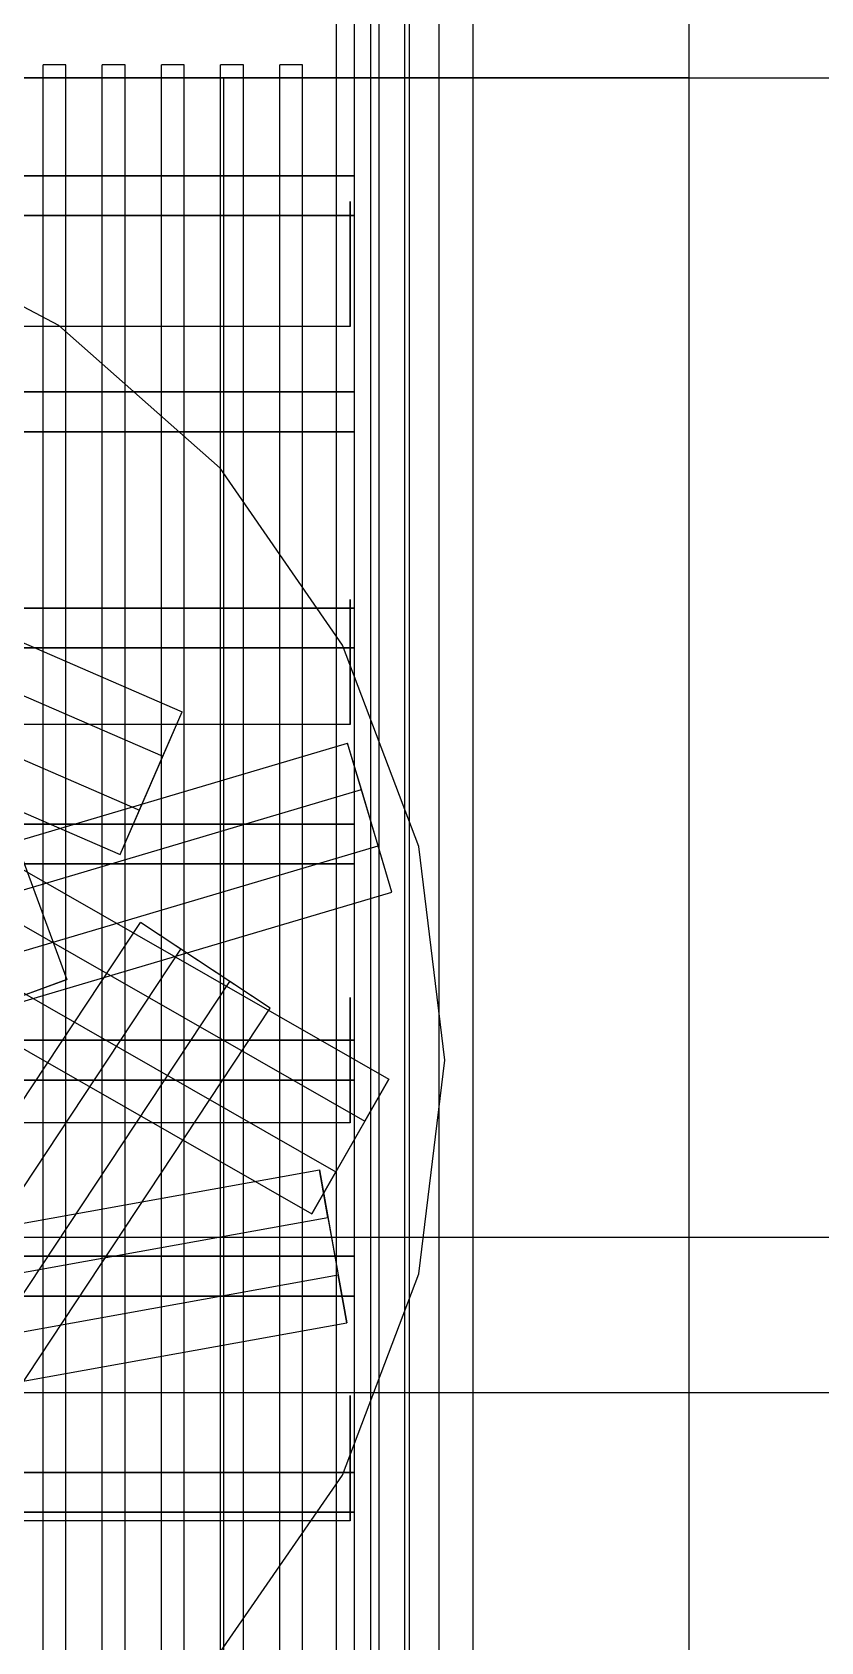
# Model space of a CAD drawing. Header units: millimetres. Extents: x -1355 to 669, y -1138 to 733.
# Drawn here: x -849.7 to -842.08, y 44.17 to 59.74 of the extents above; entities that cross this region are included whole.
import ezdxf

# ---------------------------------------------------------------- set-up
doc = ezdxf.new("R2010")
doc.units = ezdxf.units.MM
doc.layers.add('HIDDEN', color=8, linetype='Continuous')
doc.layers.add('VISIBLE', color=7, linetype='Continuous')

msp = doc.modelspace()

# ---------------------------------------------------------------- linework, layer by layer
at = {"layer": 'HIDDEN'}
for points in [[(-846.758, 35.5), (-846.758, 64.1)], [(-846.758, 35.5), (-846.758, 64.1)], [(-846.758, 35.5), (-846.758, 64.1)], [(-846.758, 35.5), (-846.758, 64.1)], [(-846.428, 35.5), (-846.428, 64.1)], [(-846.428, 35.5), (-846.428, 64.1)], [(-845.768, 35.5), (-845.768, 64.1)], [(-845.768, 35.5), (-845.768, 64.1)], [(-845.438, 35.5), (-845.438, 64.1)], [(-845.438, 35.5), (-845.438, 64.1)], [(-845.438, 35.5), (-845.438, 64.1)], [(-845.438, 35.5), (-845.438, 64.1)], [(-846.586, 38.25), (-846.586, 61.35)], [(-846.348, 38.8), (-846.348, 60.8)], [(-846.348, 38.8), (-846.348, 60.8)], [(-846.348, 38.8), (-846.348, 60.8)], [(-846.348, 38.8), (-846.348, 60.8)], [(-846.098, 38.8), (-846.098, 60.8)], [(-846.098, 38.8), (-846.098, 60.8)], [(-846.098, 38.8), (-846.098, 60.8)], [(-846.098, 38.8), (-846.098, 60.8)], [(-843.348, 38.8), (-843.348, 60.8)], [(-843.348, 38.8), (-843.348, 60.8)], [(-846.054, 39.075), (-846.054, 60.525)], [(-846.054, 39.075), (-846.054, 60.525)], [(-849.376, 59.425), (-849.596, 59.425)], [(-849.596, 40.175), (-849.596, 59.425)], [(-849.376, 59.425), (-849.596, 59.425)], [(-849.596, 40.175), (-849.596, 59.425)], [(-849.376, 40.175), (-849.376, 59.425)], [(-849.376, 40.175), (-849.376, 59.425)], [(-848.804, 59.425), (-849.024, 59.425)], [(-849.024, 40.175), (-849.024, 59.425)], [(-848.804, 59.425), (-849.024, 59.425)], [(-849.024, 40.175), (-849.024, 59.425)], [(-848.804, 40.175), (-848.804, 59.425)], [(-848.804, 40.175), (-848.804, 59.425)], [(-848.232, 59.425), (-848.452, 59.425)], [(-848.452, 40.175), (-848.452, 59.425)], [(-848.232, 59.425), (-848.452, 59.425)], [(-848.452, 40.175), (-848.452, 59.425)], [(-848.232, 40.175), (-848.232, 59.425)], [(-848.232, 40.175), (-848.232, 59.425)], [(-847.66, 59.425), (-847.88, 59.425)], [(-847.88, 40.175), (-847.88, 59.425)], [(-847.66, 59.425), (-847.88, 59.425)], [(-847.88, 40.175), (-847.88, 59.425)], [(-847.66, 40.175), (-847.66, 59.425)], [(-847.66, 40.175), (-847.66, 59.425)], [(-847.088, 59.425), (-847.308, 59.425)], [(-847.308, 40.175), (-847.308, 59.425)], [(-847.088, 59.425), (-847.308, 59.425)], [(-847.308, 40.175), (-847.308, 59.425)], [(-847.088, 40.175), (-847.088, 59.425)], [(-847.088, 40.175), (-847.088, 59.425)], [(-843.348, 59.3), (-928.198, 59.3)], [(-843.348, 59.3), (-928.198, 59.3)], [(-865.348, 59.3), (-706.198, 59.3)], [(-865.348, 59.3), (-706.198, 59.3)], [(-847.848, 59.3), (-860.848, 59.3)], [(-847.848, 59.3), (-860.848, 59.3)], [(-860.848, 59.3), (-847.848, 59.3)], [(-860.848, 59.3), (-847.848, 59.3)], [(-847.848, 40.3), (-847.848, 59.3)], [(-847.848, 40.3), (-847.848, 59.3)], [(-847.848, 40.3), (-847.848, 59.3)], [(-847.848, 40.3), (-847.848, 59.3)], [(-843.348, 40.3), (-843.348, 59.3)], [(-843.348, 40.3), (-843.348, 59.3)], [(-863.698, 58.352), (-846.586, 58.352)], [(-846.586, 58.352), (-863.698, 58.352)], [(-846.586, 57.967), (-846.586, 58.352)], [(-846.626, 58.105), (-846.626, 58.087)], [(-846.626, 58.087), (-846.626, 58.105)], [(-846.626, 58.105), (-846.626, 58.087)], [(-846.626, 58.087), (-846.626, 58.105)], [(-846.626, 58.105), (-846.626, 58.087)], [(-846.626, 58.087), (-846.626, 58.105)], [(-846.626, 58.087), (-846.626, 58.036)], [(-846.626, 58.036), (-846.626, 58.087)], [(-846.626, 58.087), (-846.626, 58.036)], [(-846.626, 58.036), (-846.626, 58.087)], [(-846.626, 58.087), (-846.626, 58.036)], [(-846.626, 58.036), (-846.626, 58.087)], [(-863.698, 57.967), (-846.586, 57.967)], [(-846.586, 57.967), (-863.698, 57.967)], [(-846.626, 58.036), (-846.626, 57.953)], [(-846.626, 57.953), (-846.626, 58.036)], [(-846.626, 58.036), (-846.626, 57.953)], [(-846.626, 57.953), (-846.626, 58.036)], [(-846.626, 58.036), (-846.626, 57.953)], [(-846.626, 57.953), (-846.626, 58.036)], [(-846.626, 57.953), (-846.626, 57.844)], [(-846.626, 57.844), (-846.626, 57.953)], [(-846.626, 57.953), (-846.626, 57.844)], [(-846.626, 57.844), (-846.626, 57.953)], [(-846.626, 57.953), (-846.626, 57.844)], [(-846.626, 57.844), (-846.626, 57.953)], [(-849.443, 56.906), (-851.286, 57.874)], [(-849.443, 56.906), (-851.286, 57.874)], [(-846.626, 57.844), (-846.626, 57.715)], [(-846.626, 57.715), (-846.626, 57.844)], [(-846.626, 57.844), (-846.626, 57.715)], [(-846.626, 57.715), (-846.626, 57.844)], [(-846.626, 57.844), (-846.626, 57.715)], [(-846.626, 57.715), (-846.626, 57.844)], [(-846.626, 57.715), (-846.626, 57.573)], [(-846.626, 57.573), (-846.626, 57.715)], [(-846.626, 57.715), (-846.626, 57.573)], [(-846.626, 57.573), (-846.626, 57.715)], [(-846.626, 57.715), (-846.626, 57.573)], [(-846.626, 57.573), (-846.626, 57.715)], [(-846.626, 57.573), (-846.626, 57.427)], [(-846.626, 57.427), (-846.626, 57.573)], [(-846.626, 57.573), (-846.626, 57.427)], [(-846.626, 57.427), (-846.626, 57.573)], [(-846.626, 57.573), (-846.626, 57.427)], [(-846.626, 57.427), (-846.626, 57.573)], [(-846.626, 57.427), (-846.626, 57.285)], [(-846.626, 57.285), (-846.626, 57.427)], [(-846.626, 57.427), (-846.626, 57.285)], [(-846.626, 57.285), (-846.626, 57.427)], [(-846.626, 57.427), (-846.626, 57.285)], [(-846.626, 57.285), (-846.626, 57.427)], [(-846.626, 57.285), (-846.626, 57.156)], [(-846.626, 57.156), (-846.626, 57.285)], [(-846.626, 57.285), (-846.626, 57.156)], [(-846.626, 57.156), (-846.626, 57.285)], [(-846.626, 57.285), (-846.626, 57.156)], [(-846.626, 57.156), (-846.626, 57.285)], [(-846.626, 57.156), (-846.626, 57.047)], [(-846.626, 57.047), (-846.626, 57.156)], [(-846.626, 57.156), (-846.626, 57.047)], [(-846.626, 57.047), (-846.626, 57.156)], [(-846.626, 57.156), (-846.626, 57.047)], [(-846.626, 57.047), (-846.626, 57.156)], [(-851.724, 56.979), (-849.367, 50.579)], [(-846.626, 57.047), (-846.626, 56.964)], [(-846.626, 56.964), (-846.626, 57.047)], [(-846.626, 57.047), (-846.626, 56.964)], [(-846.626, 56.964), (-846.626, 57.047)], [(-846.626, 57.047), (-846.626, 56.964)], [(-846.626, 56.964), (-846.626, 57.047)], [(-846.626, 56.895), (-862.07, 56.895)], [(-846.626, 56.895), (-862.07, 56.895)], [(-846.626, 56.895), (-862.07, 56.895)], [(-847.885, 55.526), (-849.443, 56.906)], [(-847.885, 55.526), (-849.443, 56.906)], [(-846.626, 56.964), (-846.626, 56.913)], [(-846.626, 56.913), (-846.626, 56.964)], [(-846.626, 56.964), (-846.626, 56.913)], [(-846.626, 56.913), (-846.626, 56.964)], [(-846.626, 56.964), (-846.626, 56.913)], [(-846.626, 56.913), (-846.626, 56.964)], [(-846.626, 56.913), (-846.626, 56.895)], [(-846.626, 56.895), (-846.626, 56.913)], [(-846.626, 56.913), (-846.626, 56.895)], [(-846.626, 56.895), (-846.626, 56.913)], [(-846.626, 56.913), (-846.626, 56.895)], [(-846.626, 56.895), (-846.626, 56.913)], [(-863.698, 56.262), (-846.586, 56.262)], [(-846.586, 56.262), (-863.698, 56.262)], [(-846.586, 55.877), (-846.586, 56.262)], [(-854.506, 55.885), (-848.251, 53.168)], [(-863.698, 55.877), (-846.586, 55.877)], [(-846.586, 55.877), (-863.698, 55.877)], [(-854.693, 55.455), (-848.438, 52.738)], [(-846.702, 53.813), (-847.885, 55.526)], [(-846.702, 53.813), (-847.885, 55.526)], [(-854.919, 54.936), (-848.663, 52.218)], [(-855.105, 54.506), (-848.85, 51.788)], [(-846.626, 54.255), (-846.626, 54.237)], [(-846.626, 54.237), (-846.626, 54.255)], [(-846.626, 54.255), (-846.626, 54.237)], [(-846.626, 54.237), (-846.626, 54.255)], [(-846.626, 54.255), (-846.626, 54.237)], [(-846.626, 54.237), (-846.626, 54.255)], [(-846.626, 54.237), (-846.626, 54.186)], [(-846.626, 54.186), (-846.626, 54.237)], [(-846.626, 54.237), (-846.626, 54.186)], [(-846.626, 54.186), (-846.626, 54.237)], [(-846.626, 54.237), (-846.626, 54.186)], [(-846.626, 54.186), (-846.626, 54.237)], [(-846.626, 54.186), (-846.626, 54.103)], [(-846.626, 54.103), (-846.626, 54.186)], [(-846.626, 54.186), (-846.626, 54.103)], [(-846.626, 54.103), (-846.626, 54.186)], [(-846.626, 54.186), (-846.626, 54.103)], [(-846.626, 54.103), (-846.626, 54.186)], [(-863.698, 54.172), (-846.586, 54.172)], [(-846.586, 54.172), (-863.698, 54.172)], [(-846.626, 54.103), (-846.626, 53.994)], [(-846.626, 53.994), (-846.626, 54.103)], [(-846.626, 54.103), (-846.626, 53.994)], [(-846.626, 53.994), (-846.626, 54.103)], [(-846.626, 54.103), (-846.626, 53.994)], [(-846.626, 53.994), (-846.626, 54.103)], [(-846.586, 53.787), (-846.586, 54.172)], [(-846.626, 53.994), (-846.626, 53.865)], [(-846.626, 53.865), (-846.626, 53.994)], [(-846.626, 53.994), (-846.626, 53.865)], [(-846.626, 53.865), (-846.626, 53.994)], [(-846.626, 53.994), (-846.626, 53.865)], [(-846.626, 53.865), (-846.626, 53.994)], [(-846.626, 53.865), (-846.626, 53.723)], [(-846.626, 53.723), (-846.626, 53.865)], [(-846.626, 53.865), (-846.626, 53.723)], [(-846.626, 53.723), (-846.626, 53.865)], [(-846.626, 53.865), (-846.626, 53.723)], [(-846.626, 53.723), (-846.626, 53.865)], [(-863.698, 53.787), (-846.586, 53.787)], [(-846.586, 53.787), (-863.698, 53.787)], [(-845.964, 51.866), (-846.702, 53.813)], [(-845.964, 51.866), (-846.702, 53.813)], [(-846.626, 53.723), (-846.626, 53.577)], [(-846.626, 53.577), (-846.626, 53.723)], [(-846.626, 53.723), (-846.626, 53.577)], [(-846.626, 53.577), (-846.626, 53.723)], [(-846.626, 53.723), (-846.626, 53.577)], [(-846.626, 53.577), (-846.626, 53.723)], [(-846.626, 53.577), (-846.626, 53.435)], [(-846.626, 53.435), (-846.626, 53.577)], [(-846.626, 53.577), (-846.626, 53.435)], [(-846.626, 53.435), (-846.626, 53.577)], [(-846.626, 53.577), (-846.626, 53.435)], [(-846.626, 53.435), (-846.626, 53.577)], [(-846.626, 53.435), (-846.626, 53.306)], [(-846.626, 53.306), (-846.626, 53.435)], [(-846.626, 53.435), (-846.626, 53.306)], [(-846.626, 53.306), (-846.626, 53.435)], [(-846.626, 53.435), (-846.626, 53.306)], [(-846.626, 53.306), (-846.626, 53.435)], [(-846.626, 53.306), (-846.626, 53.197)], [(-846.626, 53.197), (-846.626, 53.306)], [(-846.626, 53.306), (-846.626, 53.197)], [(-846.626, 53.197), (-846.626, 53.306)], [(-846.626, 53.306), (-846.626, 53.197)], [(-846.626, 53.197), (-846.626, 53.306)], [(-848.663, 52.218), (-848.251, 53.168)], [(-848.438, 52.738), (-848.251, 53.168)], [(-846.626, 53.197), (-846.626, 53.114)], [(-846.626, 53.114), (-846.626, 53.197)], [(-846.626, 53.197), (-846.626, 53.114)], [(-846.626, 53.114), (-846.626, 53.197)], [(-846.626, 53.197), (-846.626, 53.114)], [(-846.626, 53.114), (-846.626, 53.197)], [(-846.626, 53.114), (-846.626, 53.063)], [(-846.626, 53.063), (-846.626, 53.114)], [(-846.626, 53.114), (-846.626, 53.063)], [(-846.626, 53.063), (-846.626, 53.114)], [(-846.626, 53.114), (-846.626, 53.063)], [(-846.626, 53.063), (-846.626, 53.114)], [(-846.626, 53.045), (-862.07, 53.045)], [(-846.626, 53.045), (-862.07, 53.045)], [(-846.626, 53.045), (-862.07, 53.045)], [(-852.171, 53.005), (-846.252, 49.617)], [(-846.626, 53.063), (-846.626, 53.045)], [(-846.626, 53.045), (-846.626, 53.063)], [(-846.626, 53.063), (-846.626, 53.045)], [(-846.626, 53.045), (-846.626, 53.063)], [(-846.626, 53.063), (-846.626, 53.045)], [(-846.626, 53.045), (-846.626, 53.063)], [(-853.191, 50.927), (-846.653, 52.866)], [(-846.358, 51.874), (-846.653, 52.866)], [(-846.519, 52.417), (-846.653, 52.866)], [(-848.85, 51.788), (-848.438, 52.738)], [(-852.404, 52.598), (-846.485, 49.21)], [(-853.058, 50.478), (-846.519, 52.417)], [(-846.225, 51.425), (-846.519, 52.417)], [(-848.85, 51.788), (-848.663, 52.218)], [(-863.698, 52.083), (-846.586, 52.083)], [(-846.586, 52.083), (-863.698, 52.083)], [(-852.685, 52.107), (-846.766, 48.719)], [(-846.586, 51.697), (-846.586, 52.083)], [(-852.897, 49.935), (-846.358, 51.874)], [(-846.225, 51.425), (-846.358, 51.874)], [(-845.713, 49.8), (-845.964, 51.866)], [(-845.713, 49.8), (-845.964, 51.866)], [(-863.698, 51.697), (-846.586, 51.697)], [(-846.586, 51.697), (-863.698, 51.697)], [(-852.918, 51.7), (-846.999, 48.312)], [(-852.764, 49.486), (-846.225, 51.425)], [(-852.418, 45.442), (-848.655, 51.13)], [(-847.792, 50.559), (-848.655, 51.13)], [(-848.264, 50.872), (-848.655, 51.13)], [(-852.027, 45.183), (-848.264, 50.872)], [(-847.401, 50.301), (-848.264, 50.872)], [(-851.554, 44.871), (-847.792, 50.559)], [(-849.367, 50.579), (-850.339, 50.221)], [(-849.807, 50.417), (-849.367, 50.579)], [(-847.401, 50.301), (-847.792, 50.559)], [(-851.163, 44.612), (-847.401, 50.301)], [(-846.626, 50.405), (-846.626, 50.387)], [(-846.626, 50.387), (-846.626, 50.405)], [(-846.626, 50.405), (-846.626, 50.387)], [(-846.626, 50.387), (-846.626, 50.405)], [(-846.626, 50.405), (-846.626, 50.387)], [(-846.626, 50.387), (-846.626, 50.405)], [(-846.626, 50.387), (-846.626, 50.336)], [(-846.626, 50.336), (-846.626, 50.387)], [(-846.626, 50.387), (-846.626, 50.336)], [(-846.626, 50.336), (-846.626, 50.387)], [(-846.626, 50.387), (-846.626, 50.336)], [(-846.626, 50.336), (-846.626, 50.387)], [(-846.626, 50.336), (-846.626, 50.253)], [(-846.626, 50.253), (-846.626, 50.336)], [(-846.626, 50.336), (-846.626, 50.253)], [(-846.626, 50.253), (-846.626, 50.336)], [(-846.626, 50.336), (-846.626, 50.253)], [(-846.626, 50.253), (-846.626, 50.336)], [(-846.626, 50.253), (-846.626, 50.144)], [(-846.626, 50.144), (-846.626, 50.253)], [(-846.626, 50.253), (-846.626, 50.144)], [(-846.626, 50.144), (-846.626, 50.253)], [(-846.626, 50.253), (-846.626, 50.144)], [(-846.626, 50.144), (-846.626, 50.253)], [(-846.626, 50.144), (-846.626, 50.015)], [(-846.626, 50.015), (-846.626, 50.144)], [(-846.626, 50.144), (-846.626, 50.015)], [(-846.626, 50.015), (-846.626, 50.144)], [(-846.626, 50.144), (-846.626, 50.015)], [(-846.626, 50.015), (-846.626, 50.144)], [(-863.698, 49.992), (-846.586, 49.992)], [(-846.586, 49.992), (-863.698, 49.992)], [(-846.626, 50.015), (-846.626, 49.873)], [(-846.626, 49.873), (-846.626, 50.015)], [(-846.626, 50.015), (-846.626, 49.873)], [(-846.626, 49.873), (-846.626, 50.015)], [(-846.626, 50.015), (-846.626, 49.873)], [(-846.626, 49.873), (-846.626, 50.015)], [(-846.586, 49.607), (-846.586, 49.992)], [(-846.626, 49.873), (-846.626, 49.727)], [(-846.626, 49.727), (-846.626, 49.873)], [(-846.626, 49.873), (-846.626, 49.727)], [(-846.626, 49.727), (-846.626, 49.873)], [(-846.626, 49.873), (-846.626, 49.727)], [(-846.626, 49.727), (-846.626, 49.873)], [(-846.626, 49.727), (-846.626, 49.585)], [(-846.626, 49.585), (-846.626, 49.727)], [(-846.626, 49.727), (-846.626, 49.585)], [(-846.626, 49.585), (-846.626, 49.727)], [(-846.626, 49.727), (-846.626, 49.585)], [(-846.626, 49.585), (-846.626, 49.727)], [(-845.964, 47.734), (-845.713, 49.8)], [(-845.964, 47.734), (-845.713, 49.8)], [(-863.698, 49.607), (-846.586, 49.607)], [(-846.586, 49.607), (-863.698, 49.607)], [(-846.252, 49.617), (-846.766, 48.719)], [(-846.626, 49.585), (-846.626, 49.456)], [(-846.626, 49.456), (-846.626, 49.585)], [(-846.626, 49.585), (-846.626, 49.456)], [(-846.626, 49.456), (-846.626, 49.585)], [(-846.626, 49.585), (-846.626, 49.456)], [(-846.626, 49.456), (-846.626, 49.585)], [(-846.485, 49.21), (-846.252, 49.617)], [(-846.626, 49.456), (-846.626, 49.347)], [(-846.626, 49.347), (-846.626, 49.456)], [(-846.626, 49.456), (-846.626, 49.347)], [(-846.626, 49.347), (-846.626, 49.456)], [(-846.626, 49.456), (-846.626, 49.347)], [(-846.626, 49.347), (-846.626, 49.456)], [(-846.626, 49.347), (-846.626, 49.264)], [(-846.626, 49.264), (-846.626, 49.347)], [(-846.626, 49.347), (-846.626, 49.264)], [(-846.626, 49.264), (-846.626, 49.347)], [(-846.626, 49.347), (-846.626, 49.264)], [(-846.626, 49.264), (-846.626, 49.347)], [(-846.626, 49.195), (-862.07, 49.195)], [(-846.626, 49.195), (-862.07, 49.195)], [(-846.626, 49.195), (-862.07, 49.195)], [(-846.485, 49.21), (-846.999, 48.312)], [(-846.626, 49.264), (-846.626, 49.213)], [(-846.626, 49.213), (-846.626, 49.264)], [(-846.626, 49.264), (-846.626, 49.213)], [(-846.626, 49.213), (-846.626, 49.264)], [(-846.626, 49.264), (-846.626, 49.213)], [(-846.626, 49.213), (-846.626, 49.264)], [(-846.626, 49.213), (-846.626, 49.195)], [(-846.626, 49.195), (-846.626, 49.213)], [(-846.626, 49.213), (-846.626, 49.195)], [(-846.626, 49.195), (-846.626, 49.213)], [(-846.626, 49.213), (-846.626, 49.195)], [(-846.626, 49.195), (-846.626, 49.213)], [(-853.637, 47.531), (-846.925, 48.74)], [(-846.925, 48.74), (-846.742, 47.722)], [(-846.842, 48.279), (-846.925, 48.74)], [(-846.999, 48.312), (-846.766, 48.719)], [(-853.554, 47.07), (-846.842, 48.279)], [(-846.842, 48.279), (-846.659, 47.26)], [(-882.198, 48.087), (-654.848, 48.087)], [(-863.698, 47.903), (-846.586, 47.903)], [(-846.586, 47.903), (-863.698, 47.903)], [(-846.586, 47.517), (-846.586, 47.903)], [(-853.454, 46.512), (-846.742, 47.722)], [(-846.659, 47.26), (-846.742, 47.722)], [(-846.702, 45.787), (-845.964, 47.734)], [(-846.702, 45.787), (-845.964, 47.734)], [(-863.698, 47.517), (-846.586, 47.517)], [(-846.586, 47.517), (-863.698, 47.517)], [(-853.37, 46.051), (-846.659, 47.26)], [(-882.198, 46.587), (-654.848, 46.587)], [(-882.198, 46.587), (-654.848, 46.587)], [(-846.626, 46.555), (-846.626, 46.537)], [(-846.626, 46.537), (-846.626, 46.555)], [(-846.626, 46.555), (-846.626, 46.537)], [(-846.626, 46.537), (-846.626, 46.555)], [(-846.626, 46.555), (-846.626, 46.537)], [(-846.626, 46.537), (-846.626, 46.555)], [(-846.626, 46.537), (-846.626, 46.486)], [(-846.626, 46.486), (-846.626, 46.537)], [(-846.626, 46.537), (-846.626, 46.486)], [(-846.626, 46.486), (-846.626, 46.537)], [(-846.626, 46.537), (-846.626, 46.486)], [(-846.626, 46.486), (-846.626, 46.537)], [(-846.626, 46.486), (-846.626, 46.403)], [(-846.626, 46.403), (-846.626, 46.486)], [(-846.626, 46.486), (-846.626, 46.403)], [(-846.626, 46.403), (-846.626, 46.486)], [(-846.626, 46.486), (-846.626, 46.403)], [(-846.626, 46.403), (-846.626, 46.486)], [(-846.626, 46.403), (-846.626, 46.294)], [(-846.626, 46.294), (-846.626, 46.403)], [(-846.626, 46.403), (-846.626, 46.294)], [(-846.626, 46.294), (-846.626, 46.403)], [(-846.626, 46.403), (-846.626, 46.294)], [(-846.626, 46.294), (-846.626, 46.403)], [(-846.626, 46.294), (-846.626, 46.165)], [(-846.626, 46.165), (-846.626, 46.294)], [(-846.626, 46.294), (-846.626, 46.165)], [(-846.626, 46.165), (-846.626, 46.294)], [(-846.626, 46.294), (-846.626, 46.165)], [(-846.626, 46.165), (-846.626, 46.294)], [(-846.626, 46.165), (-846.626, 46.023)], [(-846.626, 46.023), (-846.626, 46.165)], [(-846.626, 46.165), (-846.626, 46.023)], [(-846.626, 46.023), (-846.626, 46.165)], [(-846.626, 46.165), (-846.626, 46.023)], [(-846.626, 46.023), (-846.626, 46.165)], [(-846.626, 46.023), (-846.626, 45.877)], [(-846.626, 45.877), (-846.626, 46.023)], [(-846.626, 46.023), (-846.626, 45.877)], [(-846.626, 45.877), (-846.626, 46.023)], [(-846.626, 46.023), (-846.626, 45.877)], [(-846.626, 45.877), (-846.626, 46.023)], [(-863.698, 45.812), (-846.586, 45.812)], [(-846.586, 45.812), (-863.698, 45.812)], [(-847.885, 44.074), (-846.702, 45.787)], [(-847.885, 44.074), (-846.702, 45.787)], [(-846.626, 45.877), (-846.626, 45.735)], [(-846.626, 45.735), (-846.626, 45.877)], [(-846.626, 45.877), (-846.626, 45.735)], [(-846.626, 45.735), (-846.626, 45.877)], [(-846.626, 45.877), (-846.626, 45.735)], [(-846.626, 45.735), (-846.626, 45.877)], [(-846.586, 45.427), (-846.586, 45.812)], [(-846.626, 45.735), (-846.626, 45.606)], [(-846.626, 45.606), (-846.626, 45.735)], [(-846.626, 45.735), (-846.626, 45.606)], [(-846.626, 45.606), (-846.626, 45.735)], [(-846.626, 45.735), (-846.626, 45.606)], [(-846.626, 45.606), (-846.626, 45.735)], [(-846.626, 45.606), (-846.626, 45.497)], [(-846.626, 45.497), (-846.626, 45.606)], [(-846.626, 45.606), (-846.626, 45.497)], [(-846.626, 45.497), (-846.626, 45.606)], [(-846.626, 45.606), (-846.626, 45.497)], [(-846.626, 45.497), (-846.626, 45.606)], [(-846.626, 45.497), (-846.626, 45.414)], [(-846.626, 45.414), (-846.626, 45.497)], [(-846.626, 45.497), (-846.626, 45.414)], [(-846.626, 45.414), (-846.626, 45.497)], [(-846.626, 45.497), (-846.626, 45.414)], [(-846.626, 45.414), (-846.626, 45.497)], [(-863.698, 45.427), (-846.586, 45.427)], [(-846.586, 45.427), (-863.698, 45.427)], [(-846.626, 45.345), (-862.07, 45.345)], [(-846.626, 45.345), (-862.07, 45.345)], [(-846.626, 45.345), (-862.07, 45.345)], [(-846.626, 45.414), (-846.626, 45.363)], [(-846.626, 45.363), (-846.626, 45.414)], [(-846.626, 45.414), (-846.626, 45.363)], [(-846.626, 45.363), (-846.626, 45.414)], [(-846.626, 45.414), (-846.626, 45.363)], [(-846.626, 45.363), (-846.626, 45.414)], [(-846.626, 45.363), (-846.626, 45.345)], [(-846.626, 45.345), (-846.626, 45.363)], [(-846.626, 45.363), (-846.626, 45.345)], [(-846.626, 45.345), (-846.626, 45.363)], [(-846.626, 45.363), (-846.626, 45.345)], [(-846.626, 45.345), (-846.626, 45.363)]]:
    msp.add_lwpolyline(points, dxfattribs=at)
at = {"layer": 'VISIBLE'}
msp.add_lwpolyline([(-882.198, 48.087), (-654.848, 48.087)], dxfattribs=at)

doc.saveas('drawing.dxf')
